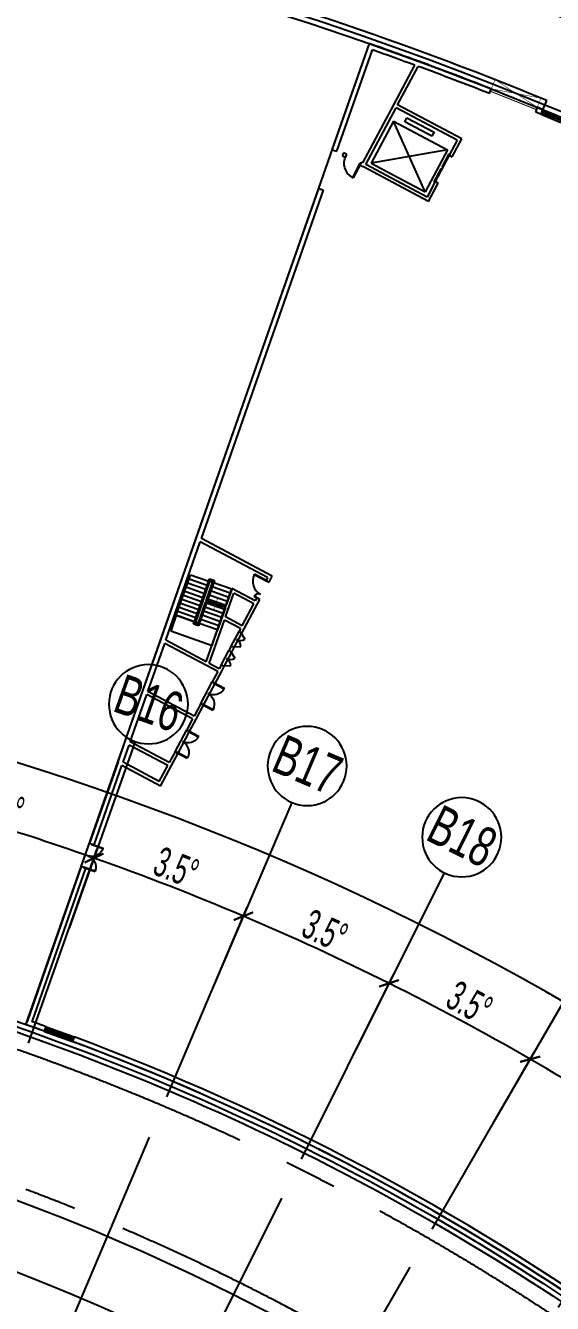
# Model space of a CAD drawing. Extents: x 1962160 to 37842216, y -162679 to 2997677.
# Drawn here: x 37662616 to 37694555, y 2879859 to 2957307 of the extents above; entities that cross this region are included whole.
import ezdxf
from ezdxf.enums import TextEntityAlignment as Align

# ---------------------------------------------------------------- set-up
doc = ezdxf.new("R2010")
doc.units = 0
doc.header["$LTSCALE"] = 1000
doc.linetypes.add('CENTER', pattern=[2, 1.25, -0.25, 0.25, -0.25])
doc.linetypes.add('CENTER2', pattern=[28.575, 19.05, -3.175, 3.175, -3.175])
doc.layers.get('0').update_dxf_attribs({"color": 8})
doc.layers.get('Defpoints').update_dxf_attribs({"color": 8})
for name, color, linetype in [('#幕墙线-平面', 8, 'Continuous'), ('#标注', 8, 'Continuous'), ('#轴线', 8, 'CENTER2'), ('1-WIN-1', 8, 'Continuous'), ('A-AL-E', 8, 'Continuous'), ('A-FLOR', 8, 'Continuous'), ('A-GRID', 8, 'CENTER'), ('A-HATH', 8, 'Continuous'), ('A-STRS-HRAL', 8, 'Continuous'), ('DIM', 8, 'Continuous'), ('G-ACCS', 8, 'Continuous'), ('周边建筑', 8, 'Continuous')]:
    doc.layers.add(name, color=color, linetype=linetype)
doc.layers.add('A-X-CHEK', color=8, linetype='Continuous', plot=False)
doc.styles.add('#文字', font='jrs.shx', dxfattribs={"width": 0.7, "bigfont": 'hztxt.shx'})
doc.styles.add('JHZX', font='jrs.shx', dxfattribs={"width": 0.6, "bigfont": 'jhz.shx'})
doc.dimstyles.new('JZBZ-600', dxfattribs={"dimscale": 600, "dimtxt": 3, "dimasz": 1.5, "dimexe": 1, "dimexo": 1, "dimgap": 0.5, "dimtad": 1, "dimdec": 0, "dimdsep": 46, "dimtxsty": 'JHZX', "dimblk1": 'ARCHTICK', "dimblk2": 'ARCHTICK', "dimsah": 1, "dimcen": 0, "dimclrd": 1, "dimclre": 1, "dimclrt": 2, "dimadec": 1, "dimazin": 2, "dimtfac": 1, "dimtdec": 0, "dimtix": 1, "dimtmove": 0, "dimatfit": 3, "dimfxl": 1, "dimtolj": 1, "dimlwd": -1, "dimlwe": -1, "dimarcsym": 1})

# ---------------------------------------------------------------- blocks, each defined once
blk = doc.blocks.new('排水沟区域')
at = {"layer": 'A-HATH'}
h = blk.add_hatch(dxfattribs=at)
h.set_pattern_fill('ANSI37', color=256, scale=100)
h.set_pattern_definition([(45, (0, 0), (-112.2532015, 112.2532015), []), (135, (0, 0), (-112.2532015, -112.2532015), [])])
edge = h.paths.add_edge_path()
edge.add_arc((35647973, 2918657), 130050, 81.56207, 81.76026)
edge.add_arc((35667541, 3047732), 1000, 201.56967, 261.37944)
edge.add_arc((35647973, 2918657), 129550, 54.93887, 81.37944, ccw=False)
edge.add_arc((35722967, 3025518), 1000, 234.93887, 294.74865)
edge.add_arc((35647973, 2918657), 130050, 54.55806, 54.75624)
edge.add_arc((35722967, 3025518), 650, 234.93888, 274.56278, ccw=False)
edge.add_arc((35647973, 2918657), 129900, 54.93887, 81.37944)
edge.add_arc((35667541, 3047732), 650, 225.51056, 261.37943, ccw=False)
blk.add_lwpolyline([(35667056, 3047299, 0.000865), (35666611, 3047365, 0.26706), (35667391, 3046744, -0.115883), (35722393, 3024699, 0.26706), (35723386, 3024609, 0.000865), (35723019, 3024870, -0.174635), (35722594, 3024985, 0.115883), (35667443, 3047090, -0.157798), (35667085, 3047269)], format="xyb", dxfattribs=at)
blk = doc.blocks.new('A$C58e34137')
at = {"layer": 'A-X-CHEK'}
blk.add_blockref('排水沟区域', (-35647973, -2918657), dxfattribs=at)
blk = doc.blocks.new('$DorLib2D$00000213')
at = {"const_width": 0.02}
blk.add_lwpolyline([(0.5, 0), (-0.5, 0)], dxfattribs=at)
blk = doc.blocks.new('$DORLIB2D$00000127')
for points in [[(-0.533, 0.795), (-0.533, 0.69)], [(-0.033, 0.795), (-0.533, 0.795)], [(-0.033, 0.69), (-0.533, 0.69)], [(0.5, 0.5), (-0.5, 0.5)], [(-0.033, 0.795), (-0.033, 0.69)], [(0.533, 0.795), (0.033, 0.795)], [(0.033, 0.795), (0.033, 0.69)], [(0.533, 0.69), (0.033, 0.69)], [(0.533, 0.795), (0.533, 0.69)]]:
    blk.add_lwpolyline(points)
blk = doc.blocks.new('$DorLib2D$00000001')
for p, q in [((0.45, 0.975), (0.5, 0.975)), ((0.45, 0), (0.45, 0.975)), ((0.5, 0), (0.5, 0.975)), ((0.5, 0), (0.45, 0))]:
    blk.add_line(p, q)
blk.add_arc((0.475, 0), 0.975, 91.46928, 180)
blk = doc.blocks.new('$WINLIB2D$00000001')
for points in [[(-0.5, 0.5), (-0.5, -0.5)], [(-0.5, 0.5), (0.5, 0.5)], [(0.5, -0.5), (0.5, 0.5)], [(0.5, 0.167), (-0.5, 0.167)], [(0.5, -0.167), (-0.5, -0.167)], [(-0.5, -0.5), (0.5, -0.5)]]:
    blk.add_lwpolyline(points)
blk = doc.blocks.new('$DorLib2D$00000225')
for p, q in [((0.475, -0.001), (0.475, 0.752)), ((0.475, 0.752), (0.5, 0.752)), ((0.5, -0.001), (0.5, 0.752)), ((-0.5, 0), (-0.5, 0.252)), ((-0.475, 0.252), (-0.5, 0.252)), ((-0.475, 0), (-0.475, 0.252)), ((-0.475, 0), (-0.5, 0)), ((0.475, -0.001), (0.5, -0.001))]:
    blk.add_line(p, q)
for centre, radius, start, end in [((0.505, -0.002), 0.755, 92.24927, 179.72377), ((-0.501, 0.003), 0.251, 359.78987, 84.09744)]:
    blk.add_arc(centre, radius, start, end)
blk = doc.blocks.new('$DorLib2D$00000002')
at = {"layer": '1-WIN-1'}
for p, q in [((-0.5, 0), (-0.5, 0.4875)), ((-0.475, 0.4875), (-0.5, 0.4875)), ((-0.5, 0), (-0.475, 0)), ((-0.475, 0), (-0.475, 0.4875)), ((0.475, 0), (0.475, 0.4875)), ((0.475, 0.4875), (0.5, 0.4875)), ((0.5, 0), (0.475, 0)), ((0.5, 0), (0.5, 0.4875))]:
    blk.add_line(p, q, dxfattribs=at)
for centre, start, end in [((-0.4875, 0), 0, 88.53072), ((0.4875, 0), 91.46928, 180)]:
    blk.add_arc(centre, 0.4875, start, end, dxfattribs=at)
blk = doc.blocks.new('$DorLib2D$00000231')
for p, q in [((-0.5, 0), (-0.25, 0.433)), ((0.5, 0), (0.25, 0.433))]:
    blk.add_line(p, q)
for centre, start, end in [((-0.5, 0), 0, 60), ((0.5, 0), 120, 180)]:
    blk.add_arc(centre, 0.5, start, end)
blk = doc.blocks.new('1234')
at = {"layer": '周边建筑'}
for p, q in [((-53401, 204337), (-53553, 204918)), ((-53764, 204242), (-53686, 203953)), ((-53326, 204047), (-53401, 204337)), ((-56582, 203168), (-56660, 203458)), ((-60801, 199140), (-61225, 201818)), ((-60619, 199270), (-61032, 201876)), ((-45058, 141184), (-64212, 201202)), ((-62142, 194716), (-64212, 201202)), ((-61856, 194807), (-63835, 201007)), ((-56273, 199959), (-60619, 199270)), ((-56080, 198739), (-56273, 199959)), ((-60175, 195190), (-60801, 199140)), ((-56440, 199730), (-60588, 199073)), ((-59978, 195221), (-60588, 199073)), ((-59693, 198987), (-57856, 199278)), ((-57856, 199278), (-57812, 198996)), ((-56440, 199730), (-56278, 198708)), ((-60217, 198327), (-56562, 198906)), ((-56112, 196061), (-60217, 198327)), ((-60217, 198327), (-59766, 195482)), ((-56562, 198906), (-59766, 195482)), ((-59649, 198705), (-59693, 198987)), ((-57812, 198996), (-59649, 198705)), ((-56562, 198906), (-56112, 196061)), ((-56278, 198708), (-56080, 198739)), ((-55798, 196961), (-55996, 196930)), ((-55996, 196930), (-55829, 195878)), ((-55601, 195712), (-55798, 196961)), ((-59766, 195482), (-56112, 196061)), ((-60175, 195190), (-60275, 195174)), ((-60275, 195174), (-60243, 194976)), ((-55601, 195712), (-60045, 195008)), ((-55829, 195878), (-59978, 195221)), ((-62142, 194716), (-61856, 194807)), ((-61262, 195017), (-61487, 194982)), ((-61487, 194982), (-61455, 194784)), ((-61455, 194784), (-61231, 194820)), ((-61231, 194820), (-61262, 195017)), ((-60243, 194976), (-60045, 195008)), ((-61382, 192334), (-61096, 192425)), ((-54559, 170955), (-61382, 192334)), ((-54294, 171113), (-61096, 192425)), ((-49496, 171873), (-54294, 171113)), ((-49663, 171644), (-54233, 170920)), ((-49663, 171644), (-49631, 171447)), ((-49631, 171447), (-49434, 171478)), ((-49434, 171478), (-49496, 171873)), ((-52575, 164739), (-54559, 170955)), ((-52310, 164897), (-54233, 170920)), ((-50978, 169768), (-52093, 169412)), ((-49412, 170064), (-50993, 169814)), ((-50435, 168064), (-50993, 169814)), ((-50978, 169768), (-50656, 168757)), ((-49381, 169866), (-50732, 169653)), ((-50270, 168207), (-50732, 169653)), ((-49246, 170293), (-49444, 170262)), ((-49444, 170262), (-49412, 170064)), ((-49146, 168385), (-49381, 169866)), ((-49199, 169997), (-49246, 170293)), ((-48933, 168317), (-49199, 169997)), ((-53503, 168962), (-52388, 169318)), ((-52712, 166485), (-53503, 168962)), ((-53424, 168714), (-52309, 169070)), ((-52437, 169470), (-52142, 169565)), ((-51549, 166689), (-52437, 169470)), ((-52361, 169431), (-52180, 169489)), ((-51510, 166764), (-52361, 169431)), ((-52331, 169336), (-52312, 169342)), ((-52169, 169388), (-52312, 169342)), ((-51522, 166865), (-52312, 169342)), ((-52252, 169088), (-52233, 169095)), ((-52180, 169489), (-51792, 168273)), ((-52173, 168841), (-52154, 168847)), ((-52150, 169394), (-52169, 169388)), ((-52169, 169388), (-51811, 168265)), ((-52142, 169565), (-51737, 168296)), ((-52071, 169146), (-52090, 169140)), ((-50899, 169520), (-52014, 169164)), ((-51992, 168899), (-52011, 168892)), ((-50820, 169272), (-51935, 168917)), ((-50741, 169025), (-51856, 168669)), ((-53345, 168467), (-52230, 168823)), ((-53266, 168219), (-52151, 168575)), ((-53187, 167971), (-52072, 168327)), ((-53108, 167724), (-51993, 168079)), ((-52094, 168593), (-52075, 168599)), ((-52015, 168345), (-51996, 168351)), ((-51936, 168098), (-51917, 168104)), ((-51913, 168651), (-51932, 168645)), ((-51834, 168403), (-51853, 168397)), ((-51290, 168487), (-51811, 168265)), ((-51275, 168385), (-51780, 168169)), ((-51780, 168169), (-51379, 166911)), ((-50662, 168777), (-51777, 168421)), ((-51755, 168155), (-51774, 168149)), ((-51762, 168177), (-51329, 166822)), ((-51706, 168201), (-51254, 166783)), ((-50583, 168529), (-51698, 168174)), ((-50504, 168282), (-51619, 167926)), ((-51118, 168373), (-51301, 168569)), ((-51301, 168569), (-51275, 168385)), ((-50656, 168757), (-51143, 168550)), ((-51143, 168550), (-51118, 168373)), ((-50625, 168662), (-51128, 168447)), ((-50625, 168662), (-50188, 167291)), ((-49563, 165332), (-50435, 168064)), ((-49146, 168385), (-50270, 168207)), ((-49115, 168187), (-50209, 168014)), ((-49115, 168187), (-49084, 167990)), ((-48886, 168021), (-48933, 168317)), ((-53029, 167476), (-51914, 167832)), ((-52949, 167228), (-51835, 167584)), ((-52870, 166981), (-51756, 167336)), ((-51857, 167850), (-51838, 167856)), ((-51778, 167602), (-51759, 167608)), ((-51699, 167355), (-51680, 167361)), ((-51676, 167908), (-51695, 167902)), ((-51597, 167660), (-51616, 167654)), ((-50425, 168034), (-51540, 167678)), ((-51518, 167412), (-51537, 167406)), ((-50346, 167786), (-51461, 167431)), ((-50267, 167539), (-51381, 167183)), ((-50188, 167291), (-51302, 166935)), ((-50188, 167291), (-51302, 166935)), ((-49363, 165364), (-50209, 168014)), ((-49884, 166338), (-50188, 167291)), ((-49084, 167990), (-48886, 168021)), ((-48927, 167002), (-49084, 167990)), ((-48730, 167033), (-48886, 168021)), ((-52791, 166733), (-51677, 167089)), ((-52712, 166485), (-51598, 166841)), ((-51598, 166841), (-52712, 166485)), ((-51620, 167107), (-51601, 167113)), ((-51254, 166783), (-51549, 166689)), ((-51360, 166917), (-51541, 166859)), ((-51541, 166859), (-51522, 166865)), ((-51329, 166822), (-51510, 166764)), ((-51439, 167165), (-51458, 167159)), ((-51360, 166917), (-51379, 166911)), ((-48730, 167033), (-48927, 167002)), ((-48927, 167002), (-48880, 166706)), ((-48880, 166706), (-48683, 166737)), ((-48724, 165718), (-48880, 166706)), ((-48683, 166737), (-48730, 167033)), ((-48526, 165749), (-48683, 166737)), ((-52712, 166485), (-52408, 165533)), ((-52408, 165533), (-49884, 166338)), ((-48526, 165749), (-48724, 165718)), ((-48472, 165404), (-48526, 165749)), ((-49563, 165332), (-52310, 164897)), ((-49416, 165153), (-52249, 164704)), ((-48654, 165274), (-49416, 165153)), ((-48685, 165471), (-49363, 165364)), ((-48724, 165718), (-48685, 165471)), ((-48654, 165274), (-48544, 164582)), ((-48346, 164614), (-48472, 165404)), ((-51575, 161606), (-52575, 164739)), ((-51311, 161765), (-52249, 164704)), ((-48544, 164582), (-48346, 164614)), ((-48309, 163101), (-48544, 164582)), ((-48112, 163132), (-48346, 164614)), ((-48112, 163132), (-48309, 163101)), ((-48309, 163101), (-48176, 162261)), ((-47963, 162194), (-48112, 163132)), ((-48176, 162261), (-51311, 161765)), ((-48145, 162064), (-51249, 161572)), ((-48145, 162064), (-48028, 161323)), ((-47830, 161354), (-47963, 162194)), ((-50591, 158522), (-51575, 161606)), ((-50327, 158681), (-51249, 161572)), ((-48028, 161323), (-47830, 161354)), ((-47793, 159841), (-48028, 161323)), ((-47596, 159873), (-47830, 161354)), ((-47596, 159873), (-47793, 159841)), ((-47793, 159841), (-47676, 159101)), ((-47463, 159033), (-47596, 159873)), ((-47676, 159101), (-50327, 158681)), ((-47645, 158903), (-50265, 158488)), ((-47472, 157817), (-47645, 158903)), ((-47244, 157650), (-47463, 159033)), ((-50191, 157270), (-50591, 158522)), ((-49927, 157428), (-50265, 158488)), ((-50191, 157270), (-48601, 152288)), ((-47472, 157817), (-49927, 157428)), ((-47244, 157650), (-49865, 157235)), ((-48316, 152379), (-49865, 157235)), ((-48601, 152288), (-48316, 152379)), ((-48145, 150859), (-48601, 152288)), ((-47860, 150950), (-48145, 150859)), ((-48145, 150859), (-45119, 141375)), ((-44863, 141561), (-47860, 150950)), ((-43917, 141543), (-44004, 141830)), ((-42282, 142353), (-42195, 142066)), ((-45119, 141375), (-45119, 141375)), ((-45058, 141184), (-45119, 141375))]:
    blk.add_line(p, q, dxfattribs=at)
for points, format in [([(900, 147897, -0.064248), (38411, 142825, 0.399227), (47734, 147881), (62644, 193769, 0.425761), (57411, 203559, 0.169589), (-81790, 195045, 0.425761), (-85791, 184690), (-65401, 140962, 0.399227), (-55531, 137079, -0.094987), (-900, 147897)], "xyb"), ([(3507, 147308, 0.011903), (-3507, 147308), (-3530, 148158, 0.090515), (-55644, 137357, -0.399227), (-65129, 141089), (-85519, 184817, -0.425761), (-81674, 194768, -0.086179), (-11230, 210901), (-9979, 203000), (9979, 203000), (11230, 210901, -0.055481), (57329, 203270, -0.425761), (62358, 193861), (47449, 147974, -0.399227), (38489, 143115, 0.059797), (3530, 148158), (3507, 147309)], "xyb"), ([(-53553, 204918, 0.035377), (-81906, 195322, 0.425761), (-86063, 184563), (-65672, 140835, 0.399227), (-55418, 136801, -0.08992), (-3864, 147549, -0.08992)], "xyb"), ([(-51613, 169702, 0, 0, 0), (-51258, 168587, 0, 80, 0), (-51349, 168873, 0, 0, 0)], "xyseb"), ([(-52947, 169276, 0, 0, 0), (-51965, 166199, 0, 0, 0), (-50631, 166625, 0, 0, 0), (-51178, 168339, 0, 80, 0), (-51087, 168054, 0, 0, 0)], "xyseb")]:
    blk.add_lwpolyline(points, format=format, dxfattribs=at)
at = {"layer": '周边建筑', "const_width": 30}
for points in [[(-56660, 203458), (-56821, 204036), (-53921, 204821), (-53764, 204242), (-56660, 203458)], [(-56660, 203458), (-53921, 204821)], [(-56821, 204036), (-53764, 204242)]]:
    blk.add_lwpolyline(points, dxfattribs=at)
at = {"layer": '周边建筑'}
for radius, start, end in [(211200, 104.64593, 104.74789), (210900, 104.64618, 104.74731), (211200, 105.56176, 106.84122), (210900, 105.56234, 106.82128), (211200, 106.84122, 107.7), (210900, 106.87612, 107.6185), (148500, 91.64908, 106.5425), (148200, 91.60015, 106.54179), (148500, 107.237, 107.58425), (148200, 107.66136, 107.7), (148200, 107.2377, 107.66136)]:
    blk.add_arc((0, 0), radius, start, end, dxfattribs=at)
for name, p, xscale, yscale, zscale, rotation in [('$WINLIB2D$00000001', (-52734, 204355), 1299.999999999999, 300, -1300, 14.46959072321767), ('$DorLib2D$00000213', (-55173, 203705), -3000.000000000001, 3000.000000000001, 3000, 15.1548235987643), ('$DORLIB2D$00000127', (-56038, 197834), 1800.000000000001, 200, 1800.000000000001, 99.00000000001415), ('$DorLib2D$00000001', (-60753, 194997), -1000.000000000001, 1000.000000000001, -1000.000000000001, 189.0000000000273), ('$DorLib2D$00000225', (-49439, 170870), 1200, 1200, 200, 99.0000000000224), ('$DorLib2D$00000231', (-48907, 167512), 1000, 1000, 200, 279.0000000000198), ('$DorLib2D$00000231', (-48703, 166228), 1000, 1000, 200, 279.0000000000198), ('$DorLib2D$00000002', (-48328, 163857), -1500.000000000001, 1500.000000000001, 200, 279.000000000022), ('$DorLib2D$00000002', (-47812, 160598), -1500, 1500, 200, 279.0000000000207), ('$DorLib2D$00000002', (-48230, 151619), -1500, 1500, 300, 287.7000000314545), ('$WINLIB2D$00000001', (-43099, 141948), 1800, 300, -1800, 16.88974636892121)]:
    blk.add_blockref(name, p, dxfattribs=dict(at, xscale=xscale, yscale=yscale, zscale=zscale, rotation=rotation))
blk = doc.blocks.new('总体道路0521')
at = {"layer": 'G-ACCS'}
for radius, start, end in [(223.8, 2.61503, 87.0254), (216.8, 34.91993, 94.11446), (138, 54.64539, 81.77729), (131, 54.65322, 81.67203)]:
    blk.add_arc((35647972.511, 2918657.177), radius, start, end, dxfattribs=at)
blk = doc.blocks.new('A$C06ac024f')
at = {"layer": 'A-AL-E'}
for radius in [129700, 129900]:
    blk.add_arc((0, 0), radius, 54.93887, 81.37944, dxfattribs=at)
at = {"layer": 'A-STRS-HRAL'}
blk.add_lwpolyline([(18416, 128739, -0.000431), (18638, 128708, 0.26706), (19418, 128086, -0.115883), (74420, 106042, 0.26706), (75413, 105952, -0.000431), (75596, 105822, -0.292118), (74305, 105878, 0.115883), (19388, 127889, -0.292118), (18416, 128739, 0.292118)], format="xyb", dxfattribs=at)
at = {"xscale": 1000, "yscale": 1000, "zscale": 1000}
blk.add_blockref('总体道路0521', (-35647972511, -2918657177), dxfattribs=at)
at = {"layer": '周边建筑', "rotation": 322.9999995626877}
blk.add_blockref('1234', (0, 0), dxfattribs=at)
blk = doc.blocks.new('A$C80b62fe7')
at = {"layer": '#幕墙线-平面'}
for points in [[(156893, 309368), (146787, 295199, -0.411969), (145523, 294983, 0.115883), (90483, 317043, -0.402156), (89715, 318042), (90635, 326443)], [(156682, 309519), (146575, 295350, -0.411969), (145673, 295196, 0.115883), (90522, 317300, -0.402156), (89974, 318013), (90922, 326673)]]:
    blk.add_lwpolyline(points, format="xyb", dxfattribs=at)
for radius, start, end in [(128529, 333.50225, 195.7758), (127529, 333.53985, 195.7884)]:
    blk.add_arc((71052, 188867), radius, start, end, dxfattribs=at)
blk = doc.blocks.new('DASWQE')
at = {"layer": 'DIM', "ltscale": 10}
blk.add_blockref('A$C80b62fe7', (-71047, -188863), dxfattribs=at)
blk = doc.blocks.new('_ARCHTICK')
at = {"const_width": 0.15}
blk.add_lwpolyline([(-0.5, -0.5), (0.5, 0.5)], dxfattribs=at)
blk = doc.blocks.new('*D105')
at = {"layer": '#标注', "color": 1, "transparency": 16777216}
for p, q in [((36697229, 3039962), (36687879, 3053567)), ((36885580, 3021821), (36897355, 3033391))]:
    blk.add_line(p, q, dxfattribs=at)
blk.add_arc((36780595, 2918663), 163093, 44.49717, 124.49963, dxfattribs=at)
at = {"layer": 'Defpoints', "color": 0, "transparency": 16777216}
for p in [(36833249, 3073022), (36697569, 3039468), (36885152, 3021400), (36780595, 2918663)]:
    blk.add_point(p, dxfattribs=at)
at = {"layer": '#标注', "color": 1, "transparency": 16777216, "xscale": 900, "yscale": 900, "zscale": 900}
for p, rotation in [((36688219, 3053073), 214.4996298123025), ((36896927, 3032971), 314.4971693134274)]:
    blk.add_blockref('_ARCHTICK', p, dxfattribs=dict(at, rotation=rotation))
at = {"layer": '#标注', "color": 2, "transparency": 16777216, "insert": (36796346, 3082199), "char_height": 1800, "attachment_point": 5, "rotation": 354.4984, "style": 'JHZX'}
blk.add_mtext('\\A1;80°', dxfattribs=at)
blk = doc.blocks.new('*D119')
at = {"layer": '#标注', "color": 1, "transparency": 16777216}
for p, q in [((36854197, 3046133), (36860447, 3056958)), ((36861841, 3041402), (36868741, 3051825))]:
    blk.add_line(p, q, dxfattribs=at)
blk.add_arc((36780595, 2918663), 159093, 56.49763, 59.99769, dxfattribs=at)
at = {"layer": 'Defpoints', "color": 0, "transparency": 16777216}
for p in [(36865691, 3053085), (36853897, 3045613), (36861510, 3040901), (36780595, 2918663)]:
    blk.add_point(p, dxfattribs=at)
at = {"layer": '#标注', "color": 1, "transparency": 16777216, "xscale": 900, "yscale": 900, "zscale": 900}
for p, rotation in [((36860147, 3056438), 149.9976923137919), ((36868410, 3051325), 326.4976294272807)]:
    blk.add_blockref('_ARCHTICK', p, dxfattribs=dict(at, rotation=rotation))
at = {"layer": '#标注', "color": 2, "transparency": 16777216, "insert": (36864949, 3054965), "char_height": 1800, "attachment_point": 5, "rotation": 328.24766, "style": 'JHZX'}
blk.add_mtext('\\A1;3.5°', dxfattribs=at)
blk = doc.blocks.new('*D120')
at = {"layer": '#标注', "color": 1, "transparency": 16777216}
for p, q in [((36846277, 3050388), (36851855, 3061575)), ((36854197, 3046133), (36860447, 3056958))]:
    blk.add_line(p, q, dxfattribs=at)
blk.add_arc((36780595, 2918663), 159093, 59.99769, 63.49776, dxfattribs=at)
at = {"layer": 'Defpoints', "color": 0, "transparency": 16777216}
for p in [(36857325, 3058030), (36846010, 3049852), (36853897, 3045613), (36780595, 2918663)]:
    blk.add_point(p, dxfattribs=at)
at = {"layer": '#标注', "color": 1, "transparency": 16777216, "xscale": 900, "yscale": 900, "zscale": 900}
for p, rotation in [((36851588, 3061038), 153.4977638093965), ((36860147, 3056438), 329.9976923137928)]:
    blk.add_blockref('_ARCHTICK', p, dxfattribs=dict(at, rotation=rotation))
at = {"layer": '#标注', "color": 2, "transparency": 16777216, "insert": (36856470, 3059861), "char_height": 1800, "attachment_point": 5, "rotation": 331.74773, "style": 'JHZX'}
blk.add_mtext('\\A1;3.5°', dxfattribs=at)
blk = doc.blocks.new('*D121')
at = {"layer": '#标注', "color": 1, "transparency": 16777216}
for p, q in [((36838113, 3054153), (36842998, 3065659)), ((36846277, 3050388), (36851855, 3061575))]:
    blk.add_line(p, q, dxfattribs=at)
blk.add_arc((36780595, 2918663), 159093, 63.49776, 66.99784, dxfattribs=at)
at = {"layer": 'Defpoints', "color": 0, "transparency": 16777216}
for p in [(36848674, 3062454), (36837879, 3053600), (36846010, 3049852), (36780595, 2918663)]:
    blk.add_point(p, dxfattribs=at)
at = {"layer": '#标注', "color": 1, "transparency": 16777216, "xscale": 900, "yscale": 900, "zscale": 900}
for p, rotation in [((36842763, 3065107), 156.9978436474572), ((36851588, 3061038), 333.4977638094074)]:
    blk.add_blockref('_ARCHTICK', p, dxfattribs=dict(at, rotation=rotation))
at = {"layer": '#标注', "color": 2, "transparency": 16777216, "insert": (36847709, 3064229), "char_height": 1800, "attachment_point": 5, "rotation": 335.2478, "style": 'JHZX'}
blk.add_mtext('\\A1;3.5°', dxfattribs=at)
blk = doc.blocks.new('*D122')
at = {"layer": '#标注', "color": 1, "transparency": 16777216}
for p, q in [((36829734, 3057411), (36833907, 3069194)), ((36838113, 3054153), (36842998, 3065659))]:
    blk.add_line(p, q, dxfattribs=at)
blk.add_arc((36780595, 2918663), 159093, 66.99784, 70.49793, dxfattribs=at)
at = {"layer": 'Defpoints', "color": 0, "transparency": 16777216}
for p in [(36839768, 3066342), (36829534, 3056846), (36837879, 3053600), (36780595, 2918663)]:
    blk.add_point(p, dxfattribs=at)
at = {"layer": '#标注', "color": 1, "transparency": 16777216, "xscale": 900, "yscale": 900, "zscale": 900}
for p, rotation in [((36833707, 3068629), 160.4979315301257), ((36842763, 3065107), 336.9978436474409)]:
    blk.add_blockref('_ARCHTICK', p, dxfattribs=dict(at, rotation=rotation))
at = {"layer": '#标注', "color": 2, "transparency": 16777216, "insert": (36838697, 3068055), "char_height": 1800, "attachment_point": 5, "rotation": 338.74789, "style": 'JHZX'}
blk.add_mtext('\\A1;3.5°', dxfattribs=at)
blk = doc.blocks.new('*D123')
at = {"layer": '#标注', "color": 1, "transparency": 16777216}
for p, q in [((36818696, 3060839), (36821932, 3072913)), ((36829734, 3057411), (36833907, 3069194))]:
    blk.add_line(p, q, dxfattribs=at)
blk.add_arc((36780595, 2918663), 159093, 70.49793, 74.99806, dxfattribs=at)
at = {"layer": 'Defpoints', "color": 0, "transparency": 16777216}
for p in [(36829763, 3069968), (36818541, 3060260), (36829534, 3056846), (36780595, 2918663)]:
    blk.add_point(p, dxfattribs=at)
at = {"layer": '#标注', "color": 1, "transparency": 16777216, "xscale": 900, "yscale": 900, "zscale": 900}
for p, rotation in [((36821776, 3072334), 164.9980558119538), ((36833707, 3068629), 340.4979315301179)]:
    blk.add_blockref('_ARCHTICK', p, dxfattribs=dict(at, rotation=rotation))
at = {"layer": '#标注', "color": 2, "transparency": 16777216, "insert": (36828134, 3071744), "char_height": 1800, "attachment_point": 5, "rotation": 342.74799, "style": 'JHZX'}
blk.add_mtext('\\A1;4.5°', dxfattribs=at)
blk = doc.blocks.new('*U247')
blk.add_line((0, -20), (0, 0))
blk.add_circle((0, -24), 4)
at = {"style": 'JHZX', "width": 0.75}
blk.add_attdef('AXES', text='', height=4, dxfattribs=at).set_placement((0, -24), align=Align.MIDDLE_CENTER)
blk = doc.blocks.new('DOTE-11')
at = {"layer": '#轴线'}
for p, q in [((36829635, 3034181), (36837880, 3053603)), ((36836596, 3030971), (36846011, 3049855)), ((36843349, 3027343), (36853899, 3045617))]:
    blk.add_line(p, q, dxfattribs=at)
for radius, end in [(146600, 183.99981), (138800, 210.18842), (130400, 210.32938), (127950, 210.37401)]:
    blk.add_arc((36780599, 2918657), radius, 324.5, end, dxfattribs=at)
blk = doc.blocks.new('*D361')
at = {"layer": '#标注', "color": 1, "ltscale": 10, "transparency": 16777216}
for p, q in [((37687324, 2864593), (37697089, 2878263)), ((37698403, 2877325), (37696601, 2878612)), ((37688637, 2863654), (37686835, 2864941))]:
    blk.add_line(p, q, dxfattribs=at)
at = {"layer": 'Defpoints', "color": 0, "ltscale": 10, "transparency": 16777216}
for p in [(37697089, 2878263), (37698891, 2876976), (37689125, 2863305)]:
    blk.add_point(p, dxfattribs=at)
at = {"layer": '#标注', "color": 1, "ltscale": 10, "transparency": 16777216, "xscale": 900, "yscale": 900, "zscale": 900}
for p, rotation in [((37697089, 2878263), 54.45840223087551), ((37687324, 2864593), 234.4584022308755)]:
    blk.add_blockref('_ARCHTICK', p, dxfattribs=dict(at, rotation=rotation))
at = {"layer": '#标注', "color": 2, "ltscale": 10, "transparency": 16777216, "insert": (37691230, 2872125), "char_height": 1800, "attachment_point": 5, "rotation": 54.4584, "style": 'JHZX'}
blk.add_mtext('\\A1;1200*14=16800', dxfattribs=at)
blk = doc.blocks.new('ZW-5001')
at = {"layer": '#标注'}
ref = blk.add_blockref('*U247', (36832201.7, 3064379.2), dxfattribs=dict(at, xscale=-600.0000000000005, yscale=600.0000000000006, rotation=160.4979315300233))
ref.add_attrib('AXES', 'B16', dxfattribs={"layer": '0', "height": 2400, "rotation": 340.497931, "style": '#文字', "width": 0.7}).set_placement((36837035.7, 3078028.4), align=Align.MIDDLE_CENTER)
ref = blk.add_blockref('*U247', (36841001.5, 3060957.1), dxfattribs=dict(at, xscale=-600.0000000000002, yscale=600.0000000000005, rotation=156.9979505565618))
ref.add_attrib('AXES', 'B17', dxfattribs={"layer": '0', "height": 2400, "rotation": 336.99795, "style": '#文字', "width": 0.7}).set_placement((36846659.8, 3074285.8), align=Align.MIDDLE_CENTER)
ref = blk.add_blockref('*U247', (36849576, 3057004.2), dxfattribs=dict(at, xscale=-600.0000000000005, yscale=600.0000000000005, rotation=153.4979695831001))
ref.add_attrib('AXES', 'B18', dxfattribs={"layer": '0', "height": 2400, "rotation": 333.497969, "style": '#文字', "width": 0.7}).set_placement((36856037.4, 3069962.6), align=Align.MIDDLE_CENTER)
ref = blk.add_blockref('*U247', (36857893.2, 3052535.2), dxfattribs=dict(at, xscale=-600.0000000000002, yscale=600.0000000000003, rotation=149.9979886096383))
ref.add_attrib('AXES', 'B19', dxfattribs={"layer": '0', "height": 2400, "rotation": 329.997988, "style": '#文字', "width": 0.7}).set_placement((36865133.6, 3065075), align=Align.MIDDLE_CENTER)
for base, p1, p2, picture, middle in [((36833249.5, 3073022.4), (36885151.9, 3021400.4), (36697568.8, 3039467.8), '*D105', (36796346.2, 3082199.2)), ((36829762.7, 3069967.7), (36829533.7, 3056845.9), (36818540.8, 3060259.7), '*D123', (36828133.8, 3071744.4)), ((36839768.4, 3066342), (36837878.5, 3053600.4), (36829533.7, 3056845.9), '*D122', (36838696.8, 3068055.2)), ((36848673.9, 3062454), (36846009.6, 3049851.5), (36837878.5, 3053600.4), '*D121', (36847708.8, 3064229.4)), ((36857325.3, 3058029.6), (36853896.7, 3045613.3), (36846009.6, 3049851.5), '*D120', (36856470.5, 3059860.6)), ((36865690.5, 3053085.2), (36861510.2, 3040901.4), (36853896.7, 3045613.3), '*D119', (36864949, 3054965))]:
    dim = blk.add_angular_dim_3p(base=base, center=(36780594.8, 2918662.6), p1=p1, p2=p2, dimstyle='JZBZ-600', dxfattribs=at)
    dim.commit()
    dim.dimension.update_dxf_attribs({"geometry": picture, "text_midpoint": middle})
blk = doc.blocks.new('FDGFH')
at = {"layer": 'A-FLOR'}
blk.add_blockref('ZW-5001', (-36780599, -2918657), dxfattribs=at)
at = {"layer": 'A-GRID'}
blk.add_blockref('DOTE-11', (-36780599, -2918657), dxfattribs=at)

msp = doc.modelspace()

# ---------------------------------------------------------------- linework, layer by layer
at = {"layer": '#标注', "ltscale": 10}
msp.add_arc((37613670.3, 2756893.5), 133919.7, 333.97781, 71.909507, dxfattribs=at)

# ---------------------------------------------------------------- block references
at = {"layer": 'A-STRS-HRAL'}
msp.add_blockref('DASWQE', (37613652.6, 2756886), dxfattribs=at)
at = {"layer": 'DIM', "ltscale": 10}
for name in ['A$C06ac024f', 'A$C58e34137']:
    msp.add_blockref(name, (37613657.1, 2756879.8), dxfattribs=at)
at = {"layer": 'DIM'}
msp.add_blockref('FDGFH', (37613657.1, 2756879.8), dxfattribs=at)

# ---------------------------------------------------------------- dimensions: what is measured, and where the dimension line sits
at = {"layer": '#标注', "ltscale": 10}
dim = msp.add_aligned_dim(p1=(37689125.2, 2863305.5), p2=(37698891, 2876975.8), distance=2214.1, text='1200*14=16800', dimstyle='JZBZ-600', dxfattribs=at)
dim.commit()
dim.dimension.update_dxf_attribs({"geometry": '*D361', "text_midpoint": (37691230, 2872125.2)})

doc.saveas('drawing.dxf')
